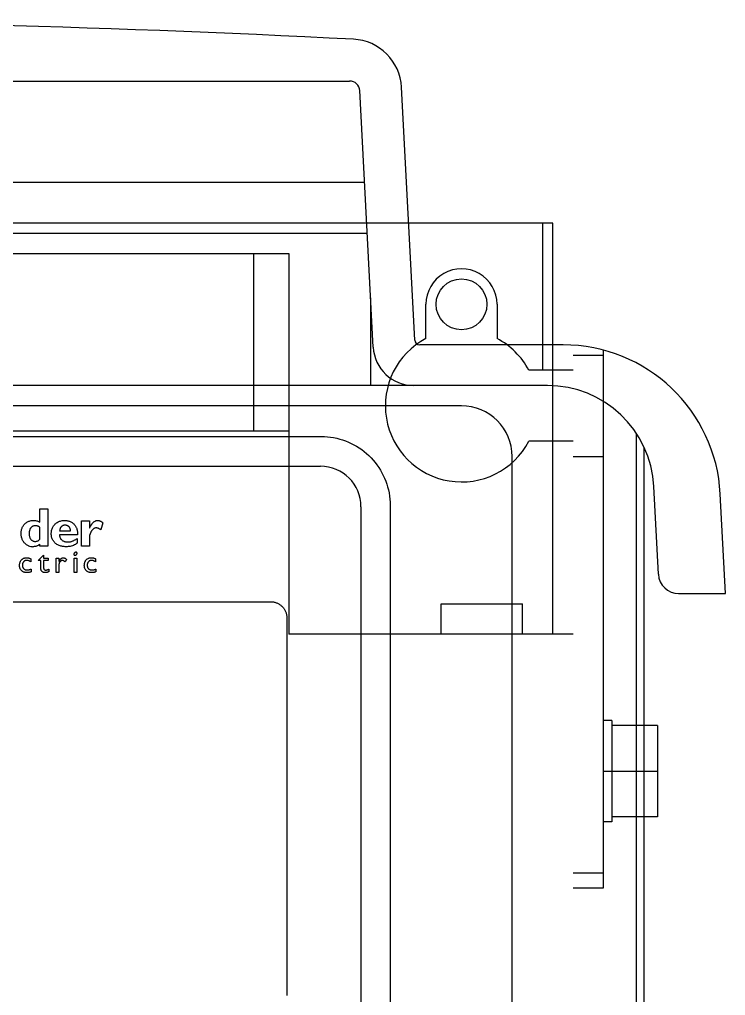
# Model space of a CAD drawing. Extents: x 0 to 226, y 0 to 690.
# Drawn here: x 156.5 to 226, y 593.1 to 689.3 of the extents above; entities that cross this region are included whole.
import ezdxf

# ---------------------------------------------------------------- set-up
doc = ezdxf.new("R2010")
doc.units = 0
doc.layers.add('--8N-THT. FIXING HOLE', color=4, linetype='CONTINUOUS')
doc.layers.add('-15N-THT. THIẾT BỊ ĐÓNG MỞ', color=40, linetype='CONTINUOUS')

# ---------------------------------------------------------------- blocks, each defined once
blk = doc.blocks.new('06 - N - SC VSD ATV630D30~D45N4')
at = {"layer": '--8N-THT. FIXING HOLE'}
blk.add_circle((86.99, 316.591), 2.5, dxfattribs=at)
at = {"layer": '-15N-THT. THIẾT BỊ ĐÓNG MỞ'}
for p, q in [((76.342, 342.707), (76.342, 342.707)), ((-75.979, 338.591), (75.969, 338.591)), ((75.969, 338.591), (75.969, 338.591)), ((76.967, 337.643), (76.967, 337.643)), ((78.291, 312.382), (76.967, 337.643)), ((81.081, 337.976), (81.081, 337.976)), ((82.387, 313.065), (81.081, 337.976)), ((77.442, 328.591), (-77.452, 328.591)), ((77.442, 328.591), (77.442, 328.591)), ((95.99, 324.591), (-96, 324.591)), ((94.99, 310.091), (94.99, 324.591)), ((95.99, 284.091), (95.99, 324.591)), ((-77.714, 323.591), (77.704, 323.591)), ((77.704, 323.591), (77.704, 323.591)), ((-70, 321.591), (69.99, 321.591)), ((66.49, 321.591), (66.49, 304.091)), ((69.99, 321.591), (69.99, 321.591)), ((69.99, 321.591), (69.99, 284.091)), ((78.038, 317.213), (78.038, 308.591)), ((78.038, 317.213), (78.038, 317.213)), ((83.49, 316.591), (83.49, 316.591)), ((83.49, 313.224), (83.49, 316.591)), ((90.49, 316.591), (90.49, 313.224)), ((90.49, 316.591), (90.49, 316.591)), ((82.387, 313.065), (82.387, 313.065)), ((82.886, 312.591), (82.886, 312.591)), ((97.002, 312.591), (82.886, 312.591)), ((83.49, 313.224), (83.49, 313.224)), ((90.49, 313.224), (90.49, 313.224)), ((97.002, 312.591), (97.002, 312.591)), ((78.291, 312.382), (78.291, 312.382)), ((97.99, 311.591), (100.99, 311.591)), ((100.99, 259.091), (100.99, 312.069)), ((80.357, 310.091), (80.357, 310.091)), ((97.99, 310.091), (93.623, 310.091)), ((93.623, 310.091), (93.623, 310.091)), ((94.99, 310.091), (94.99, 310.091)), ((95.99, 310.091), (95.99, 310.091)), ((97.99, 310.091), (97.99, 310.091)), ((95.447, 308.591), (-95.457, 308.591)), ((78.038, 308.591), (78.038, 308.591)), ((82.286, 308.591), (82.286, 308.591)), ((95.447, 308.591), (95.447, 308.591)), ((86.98, 306.591), (-6.99, 306.591)), ((86.98, 306.591), (86.98, 306.591)), ((69.99, 304.091), (-70, 304.091)), ((69.99, 304.091), (69.99, 304.091)), ((104.19, 303.905), (104.19, 160.841)), ((6.8, 303.562), (73.19, 303.562)), ((73.19, 303.562), (73.494, 303.555)), ((73.19, 303.562), (73.19, 303.562)), ((73.494, 303.555), (73.797, 303.534)), ((73.797, 303.534), (74.099, 303.501)), ((74.099, 303.501), (74.399, 303.453)), ((74.399, 303.453), (74.697, 303.392)), ((74.697, 303.392), (74.991, 303.318)), ((74.991, 303.318), (75.282, 303.23)), ((75.282, 303.23), (75.569, 303.13)), ((75.569, 303.13), (75.851, 303.017)), ((75.851, 303.017), (76.128, 302.891)), ((93.623, 303.091), (93.623, 303.091)), ((97.99, 303.091), (93.623, 303.091)), ((94.99, 303.091), (94.99, 303.091)), ((95.99, 303.091), (95.99, 303.091)), ((97.99, 303.091), (97.99, 303.091)), ((76.128, 302.891), (76.398, 302.753)), ((76.398, 302.753), (76.663, 302.603)), ((76.663, 302.603), (76.92, 302.442)), ((76.92, 302.442), (77.17, 302.269)), ((77.17, 302.269), (77.411, 302.084)), ((77.411, 302.084), (77.645, 301.89)), ((104.99, 302.47), (104.99, 302.47)), ((104.99, -248.35), (104.99, 302.47)), ((77.645, 301.89), (77.869, 301.685)), ((77.869, 301.685), (78.084, 301.47)), ((78.084, 301.47), (78.289, 301.246)), ((78.289, 301.246), (78.483, 301.012)), ((78.483, 301.012), (78.667, 300.771)), ((91.98, 181.608), (91.98, 301.591)), ((91.98, 301.591), (91.98, 301.591)), ((97.99, 301.591), (100.99, 301.591)), ((6.9, 300.641), (73.09, 300.641)), ((73.09, 300.641), (73.09, 300.641)), ((78.667, 300.771), (78.841, 300.521)), ((78.841, 300.521), (79.002, 300.264)), ((79.002, 300.264), (79.152, 300)), ((79.152, 300), (79.29, 299.729)), ((79.29, 299.729), (79.416, 299.452)), ((79.416, 299.452), (79.529, 299.17)), ((79.529, 299.17), (79.629, 298.883)), ((79.629, 298.883), (79.717, 298.592)), ((79.717, 298.592), (79.791, 298.298)), ((79.791, 298.298), (79.852, 298)), ((105.932, 298.641), (105.932, 298.641)), ((106.386, 289.986), (105.932, 298.641)), ((79.852, 298), (79.899, 297.7)), ((79.899, 297.7), (79.933, 297.398)), ((79.933, 297.398), (79.954, 297.095)), ((112.481, 297.902), (112.481, 297.902)), ((112.995, 288.091), (112.481, 297.902)), ((45.468, 296.437), (46.25, 296.437)), ((45.468, 296.437), (45.468, 296.437)), ((45.468, 295.138), (45.468, 296.437)), ((46.25, 296.437), (46.25, 292.756)), ((46.25, 296.437), (46.25, 296.437)), ((77.09, 296.641), (77.09, 184.541)), ((77.09, 296.641), (77.09, 296.641)), ((79.954, 297.095), (79.961, 296.791)), ((79.961, 296.791), (79.961, 296.791)), ((79.961, 296.791), (79.961, 184.391)), ((44.3, 295.187), (44.37, 295.216)), ((44.37, 295.216), (44.442, 295.24)), ((44.442, 295.24), (44.515, 295.259)), ((44.515, 295.259), (44.588, 295.274)), ((44.588, 295.274), (44.663, 295.285)), ((44.663, 295.285), (44.737, 295.291)), ((44.737, 295.291), (44.813, 295.294)), ((44.813, 295.294), (44.888, 295.292)), ((44.888, 295.292), (44.964, 295.286)), ((44.964, 295.286), (45.039, 295.276)), ((45.039, 295.276), (45.113, 295.263)), ((45.113, 295.263), (45.186, 295.245)), ((45.186, 295.245), (45.258, 295.223)), ((45.258, 295.223), (45.329, 295.198)), ((47.324, 295.18), (47.401, 295.211)), ((47.401, 295.211), (47.481, 295.237)), ((47.481, 295.237), (47.562, 295.258)), ((47.562, 295.258), (47.644, 295.274)), ((47.644, 295.274), (47.727, 295.285)), ((47.727, 295.285), (47.81, 295.291)), ((47.81, 295.291), (47.894, 295.294)), ((47.894, 295.294), (47.894, 295.294)), ((47.894, 295.294), (47.963, 295.292)), ((47.963, 295.292), (48.033, 295.287)), ((48.033, 295.287), (48.103, 295.279)), ((48.103, 295.279), (48.172, 295.267)), ((48.172, 295.267), (48.24, 295.252)), ((48.24, 295.252), (48.307, 295.233)), ((48.307, 295.233), (48.374, 295.211)), ((48.374, 295.211), (48.439, 295.185)), ((49.566, 295.25), (49.566, 295.25)), ((49.566, 292.758), (49.566, 295.25)), ((49.566, 295.25), (50.349, 295.25)), ((50.349, 295.25), (50.349, 294.534)), ((50.349, 295.25), (50.349, 295.25)), ((50.855, 295.207), (50.894, 295.229)), ((50.894, 295.229), (50.934, 295.249)), ((50.934, 295.249), (50.975, 295.265)), ((50.975, 295.265), (51.018, 295.278)), ((51.018, 295.278), (51.061, 295.288)), ((51.061, 295.288), (51.106, 295.293)), ((51.106, 295.293), (51.151, 295.296)), ((51.151, 295.296), (51.195, 295.294)), ((51.195, 295.294), (51.24, 295.289)), ((51.24, 295.289), (51.283, 295.281)), ((51.283, 295.281), (51.325, 295.269)), ((51.325, 295.269), (51.367, 295.253)), ((51.367, 295.253), (51.408, 295.235)), ((51.408, 295.235), (51.448, 295.215)), ((51.448, 295.215), (51.487, 295.194)), ((43.629, 294.238), (43.641, 294.313)), ((43.641, 294.313), (43.657, 294.387)), ((43.657, 294.387), (43.678, 294.459)), ((43.678, 294.459), (43.702, 294.531)), ((43.702, 294.531), (43.73, 294.601)), ((43.73, 294.601), (43.763, 294.67)), ((43.763, 294.67), (43.799, 294.736)), ((43.799, 294.736), (43.84, 294.8)), ((43.84, 294.8), (43.885, 294.861)), ((43.885, 294.861), (43.933, 294.919)), ((43.933, 294.919), (43.986, 294.973)), ((43.986, 294.973), (44.043, 295.024)), ((44.043, 295.024), (44.103, 295.071)), ((44.103, 295.071), (44.166, 295.114)), ((44.166, 295.114), (44.232, 295.153)), ((44.232, 295.153), (44.3, 295.187)), ((44.434, 294.281), (44.426, 294.245)), ((44.444, 294.317), (44.434, 294.281)), ((44.454, 294.353), (44.444, 294.317)), ((44.467, 294.388), (44.454, 294.353)), ((44.481, 294.422), (44.467, 294.388)), ((44.496, 294.455), (44.481, 294.422)), ((44.514, 294.487), (44.496, 294.455)), ((44.533, 294.519), (44.514, 294.487)), ((44.554, 294.548), (44.533, 294.519)), ((44.576, 294.577), (44.554, 294.548)), ((44.601, 294.604), (44.576, 294.577)), ((44.627, 294.629), (44.601, 294.604)), ((44.655, 294.652), (44.627, 294.629)), ((44.684, 294.674), (44.655, 294.652)), ((44.715, 294.693), (44.684, 294.674)), ((44.747, 294.711), (44.715, 294.693)), ((44.78, 294.726), (44.747, 294.711)), ((44.814, 294.739), (44.78, 294.726)), ((44.849, 294.749), (44.814, 294.739)), ((44.884, 294.758), (44.849, 294.749)), ((44.92, 294.764), (44.884, 294.758)), ((44.956, 294.768), (44.92, 294.764)), ((44.993, 294.771), (44.956, 294.768)), ((45.029, 294.772), (44.993, 294.771)), ((45.071, 294.77), (45.029, 294.772)), ((45.029, 294.772), (45.029, 294.772)), ((45.113, 294.766), (45.071, 294.77)), ((45.155, 294.758), (45.113, 294.766)), ((45.198, 294.748), (45.155, 294.758)), ((45.239, 294.736), (45.198, 294.748)), ((45.281, 294.722), (45.239, 294.736)), ((45.321, 294.706), (45.281, 294.722)), ((45.359, 294.689), (45.321, 294.706)), ((45.329, 295.198), (45.399, 295.17)), ((45.397, 294.67), (45.359, 294.689)), ((45.433, 294.649), (45.397, 294.67)), ((45.399, 295.17), (45.468, 295.138)), ((45.468, 294.626), (45.433, 294.649)), ((45.468, 295.138), (45.468, 295.138)), ((45.468, 293.436), (45.468, 294.626)), ((45.468, 294.626), (45.468, 294.626)), ((46.599, 294.232), (46.615, 294.314)), ((46.615, 294.314), (46.636, 294.394)), ((46.636, 294.394), (46.662, 294.473)), ((46.662, 294.473), (46.693, 294.551)), ((46.693, 294.551), (46.728, 294.626)), ((46.728, 294.626), (46.769, 294.698)), ((46.769, 294.698), (46.814, 294.768)), ((46.814, 294.768), (46.865, 294.834)), ((46.865, 294.834), (46.919, 294.896)), ((46.919, 294.896), (46.978, 294.954)), ((46.978, 294.954), (47.04, 295.008)), ((47.04, 295.008), (47.106, 295.058)), ((47.106, 295.058), (47.176, 295.103)), ((47.176, 295.103), (47.248, 295.144)), ((47.248, 295.144), (47.324, 295.18)), ((47.411, 294.313), (47.407, 294.28)), ((47.407, 294.28), (48.49, 294.28)), ((47.407, 294.28), (47.407, 294.28)), ((47.416, 294.346), (47.411, 294.313)), ((47.422, 294.379), (47.416, 294.346)), ((47.429, 294.411), (47.422, 294.379)), ((47.438, 294.443), (47.429, 294.411)), ((47.448, 294.475), (47.438, 294.443)), ((47.46, 294.506), (47.448, 294.475)), ((47.473, 294.537), (47.46, 294.506)), ((47.488, 294.566), (47.473, 294.537)), ((47.505, 294.595), (47.488, 294.566)), ((47.524, 294.623), (47.505, 294.595)), ((47.544, 294.649), (47.524, 294.623)), ((47.566, 294.674), (47.544, 294.649)), ((47.59, 294.698), (47.566, 294.674)), ((47.616, 294.72), (47.59, 294.698)), ((47.643, 294.74), (47.616, 294.72)), ((47.672, 294.758), (47.643, 294.74)), ((47.702, 294.774), (47.672, 294.758)), ((47.733, 294.788), (47.702, 294.774)), ((47.764, 294.799), (47.733, 294.788)), ((47.796, 294.808), (47.764, 294.799)), ((47.829, 294.816), (47.796, 294.808)), ((47.862, 294.821), (47.829, 294.816)), ((47.895, 294.824), (47.862, 294.821)), ((47.929, 294.826), (47.895, 294.824)), ((47.963, 294.826), (47.929, 294.826)), ((47.997, 294.824), (47.963, 294.826)), ((48.031, 294.821), (47.997, 294.824)), ((48.064, 294.815), (48.031, 294.821)), ((48.096, 294.808), (48.064, 294.815)), ((48.128, 294.798), (48.096, 294.808)), ((48.16, 294.787), (48.128, 294.798)), ((48.19, 294.773), (48.16, 294.787)), ((48.22, 294.757), (48.19, 294.773)), ((48.248, 294.74), (48.22, 294.757)), ((48.275, 294.72), (48.248, 294.74)), ((48.301, 294.699), (48.275, 294.72)), ((48.325, 294.676), (48.301, 294.699)), ((48.347, 294.651), (48.325, 294.676)), ((48.368, 294.624), (48.347, 294.651)), ((48.388, 294.596), (48.368, 294.624)), ((48.405, 294.567), (48.388, 294.596)), ((48.421, 294.537), (48.405, 294.567)), ((48.435, 294.506), (48.421, 294.537)), ((48.447, 294.475), (48.435, 294.506)), ((48.439, 295.185), (48.502, 295.155)), ((48.458, 294.443), (48.447, 294.475)), ((48.467, 294.411), (48.458, 294.443)), ((48.475, 294.379), (48.467, 294.411)), ((48.481, 294.346), (48.475, 294.379)), ((48.486, 294.313), (48.481, 294.346)), ((48.49, 294.28), (48.486, 294.313)), ((48.49, 294.28), (48.49, 294.28)), ((48.502, 295.155), (48.564, 295.122)), ((48.564, 295.122), (48.624, 295.085)), ((48.624, 295.085), (48.682, 295.044)), ((48.682, 295.044), (48.737, 295.001)), ((48.737, 295.001), (48.789, 294.954)), ((48.789, 294.954), (48.839, 294.904)), ((48.839, 294.904), (48.884, 294.851)), ((48.884, 294.851), (48.927, 294.796)), ((48.927, 294.796), (48.967, 294.738)), ((48.967, 294.738), (49.003, 294.678)), ((49.003, 294.678), (49.036, 294.616)), ((49.036, 294.616), (49.065, 294.552)), ((49.065, 294.552), (49.091, 294.487)), ((49.091, 294.487), (49.113, 294.42)), ((49.113, 294.42), (49.132, 294.353)), ((49.132, 294.353), (49.148, 294.285)), ((49.148, 294.285), (49.16, 294.216)), ((50.349, 294.534), (50.368, 294.575)), ((50.349, 294.534), (50.349, 294.534)), ((50.368, 294.575), (50.388, 294.615)), ((50.388, 294.615), (50.408, 294.655)), ((50.408, 294.655), (50.429, 294.695)), ((50.429, 294.695), (50.45, 294.735)), ((50.45, 294.735), (50.472, 294.774)), ((50.472, 294.774), (50.495, 294.813)), ((50.495, 294.813), (50.519, 294.851)), ((50.519, 294.851), (50.544, 294.889)), ((50.555, 294.271), (50.532, 294.233)), ((50.544, 294.889), (50.57, 294.925)), ((50.58, 294.307), (50.555, 294.271)), ((50.57, 294.925), (50.596, 294.961)), ((50.607, 294.342), (50.58, 294.307)), ((50.596, 294.961), (50.624, 294.996)), ((50.634, 294.376), (50.607, 294.342)), ((50.624, 294.996), (50.653, 295.031)), ((50.664, 294.409), (50.634, 294.376)), ((50.653, 295.031), (50.684, 295.063)), ((50.695, 294.439), (50.664, 294.409)), ((50.684, 295.063), (50.715, 295.095)), ((50.729, 294.468), (50.695, 294.439)), ((50.715, 295.095), (50.748, 295.126)), ((50.764, 294.493), (50.729, 294.468)), ((50.748, 295.126), (50.782, 295.155)), ((50.802, 294.515), (50.764, 294.493)), ((50.782, 295.155), (50.818, 295.182)), ((50.842, 294.533), (50.802, 294.515)), ((50.818, 295.182), (50.855, 295.207)), ((50.884, 294.546), (50.842, 294.533)), ((50.927, 294.555), (50.884, 294.546)), ((50.971, 294.56), (50.927, 294.555)), ((51.015, 294.56), (50.971, 294.56)), ((51.059, 294.555), (51.015, 294.56)), ((51.102, 294.547), (51.059, 294.555)), ((51.144, 294.535), (51.102, 294.547)), ((51.186, 294.521), (51.144, 294.535)), ((51.227, 294.504), (51.186, 294.521)), ((51.267, 294.486), (51.227, 294.504)), ((51.306, 294.466), (51.267, 294.486)), ((51.344, 294.445), (51.306, 294.466)), ((51.382, 294.423), (51.344, 294.445)), ((51.42, 294.4), (51.382, 294.423)), ((51.457, 294.377), (51.42, 294.4)), ((51.672, 295.068), (51.457, 294.377)), ((51.457, 294.377), (51.457, 294.377)), ((51.487, 295.194), (51.525, 295.171)), ((51.525, 295.171), (51.563, 295.146)), ((51.563, 295.146), (51.6, 295.121)), ((51.6, 295.121), (51.636, 295.095)), ((51.636, 295.095), (51.672, 295.068)), ((51.672, 295.068), (51.672, 295.068)), ((43.612, 294.012), (43.614, 294.088)), ((43.614, 293.936), (43.612, 294.012)), ((43.614, 294.088), (43.62, 294.163)), ((43.618, 293.861), (43.614, 293.936)), ((43.627, 293.786), (43.618, 293.861)), ((43.62, 294.163), (43.629, 294.238)), ((43.639, 293.711), (43.627, 293.786)), ((43.655, 293.637), (43.639, 293.711)), ((43.674, 293.564), (43.655, 293.637)), ((43.698, 293.492), (43.674, 293.564)), ((43.726, 293.421), (43.698, 293.492)), ((43.757, 293.353), (43.726, 293.421)), ((43.793, 293.286), (43.757, 293.353)), ((43.832, 293.221), (43.793, 293.286)), ((44.403, 294.024), (44.402, 293.988)), ((44.402, 293.988), (44.403, 293.943)), ((44.402, 293.988), (44.402, 293.988)), ((44.404, 294.061), (44.403, 294.024)), ((44.403, 293.943), (44.405, 293.897)), ((44.406, 294.098), (44.404, 294.061)), ((44.405, 293.897), (44.41, 293.852)), ((44.41, 294.135), (44.406, 294.098)), ((44.414, 294.171), (44.41, 294.135)), ((44.41, 293.852), (44.416, 293.807)), ((44.419, 294.208), (44.414, 294.171)), ((44.416, 293.807), (44.423, 293.762)), ((44.426, 294.245), (44.419, 294.208)), ((44.423, 293.762), (44.433, 293.718)), ((44.433, 293.718), (44.446, 293.674)), ((44.446, 293.674), (44.46, 293.631)), ((44.46, 293.631), (44.477, 293.588)), ((44.477, 293.588), (44.496, 293.547)), ((44.496, 293.547), (44.518, 293.507)), ((44.518, 293.507), (44.543, 293.469)), ((44.543, 293.469), (44.57, 293.432)), ((44.57, 293.432), (44.601, 293.398)), ((44.601, 293.398), (44.634, 293.365)), ((44.634, 293.365), (44.67, 293.336)), ((44.67, 293.336), (44.709, 293.31)), ((44.709, 293.31), (44.749, 293.288)), ((44.749, 293.288), (44.791, 293.269)), ((45.243, 293.281), (45.284, 293.301)), ((45.284, 293.301), (45.323, 293.325)), ((45.323, 293.325), (45.361, 293.35)), ((45.361, 293.35), (45.398, 293.377)), ((45.398, 293.377), (45.434, 293.406)), ((45.434, 293.406), (45.468, 293.436)), ((45.468, 293.436), (45.468, 293.436)), ((46.58, 293.984), (46.582, 294.067)), ((46.582, 293.901), (46.58, 293.984)), ((46.582, 294.067), (46.588, 294.15)), ((46.589, 293.818), (46.582, 293.901)), ((46.588, 294.15), (46.599, 294.232)), ((46.601, 293.736), (46.589, 293.818)), ((46.619, 293.655), (46.601, 293.736)), ((46.641, 293.575), (46.619, 293.655)), ((46.669, 293.497), (46.641, 293.575)), ((46.702, 293.42), (46.669, 293.497)), ((46.741, 293.347), (46.702, 293.42)), ((46.785, 293.276), (46.741, 293.347)), ((47.391, 293.867), (47.396, 293.811)), ((47.391, 293.867), (47.391, 293.867)), ((49.179, 293.867), (47.391, 293.867)), ((47.396, 293.811), (47.405, 293.755)), ((47.405, 293.755), (47.417, 293.7)), ((47.417, 293.7), (47.433, 293.647)), ((47.433, 293.647), (47.453, 293.595)), ((47.453, 293.595), (47.478, 293.545)), ((47.478, 293.545), (47.506, 293.497)), ((47.506, 293.497), (47.539, 293.451)), ((47.539, 293.451), (47.576, 293.408)), ((47.576, 293.408), (47.616, 293.369)), ((47.616, 293.369), (47.66, 293.333)), ((47.66, 293.333), (47.707, 293.301)), ((47.707, 293.301), (47.757, 293.273)), ((48.696, 293.27), (48.747, 293.293)), ((48.747, 293.293), (48.798, 293.318)), ((48.798, 293.318), (48.849, 293.344)), ((48.849, 293.344), (48.899, 293.372)), ((48.899, 293.372), (48.948, 293.401)), ((48.948, 293.401), (48.996, 293.432)), ((48.996, 293.432), (49.043, 293.463)), ((49.043, 293.463), (49.09, 293.495)), ((49.09, 293.495), (49.136, 293.527)), ((49.136, 293.527), (49.136, 293.041)), ((49.136, 293.527), (49.136, 293.527)), ((49.16, 294.216), (49.17, 294.147)), ((49.17, 294.147), (49.176, 294.077)), ((49.176, 294.077), (49.18, 294.007)), ((49.181, 293.937), (49.179, 293.867)), ((49.179, 293.867), (49.179, 293.867)), ((49.18, 294.007), (49.181, 293.937)), ((50.365, 293.874), (50.349, 293.833)), ((50.349, 293.833), (50.349, 292.758)), ((50.349, 293.833), (50.349, 293.833)), ((50.381, 293.915), (50.365, 293.874)), ((50.397, 293.956), (50.381, 293.915)), ((50.414, 293.997), (50.397, 293.956)), ((50.431, 294.037), (50.414, 293.997)), ((50.45, 294.078), (50.431, 294.037)), ((50.469, 294.118), (50.45, 294.078)), ((50.489, 294.157), (50.469, 294.118)), ((50.51, 294.196), (50.489, 294.157)), ((50.532, 294.233), (50.51, 294.196)), ((43.875, 293.159), (43.832, 293.221)), ((43.922, 293.1), (43.875, 293.159)), ((43.974, 293.044), (43.922, 293.1)), ((44.029, 292.991), (43.974, 293.044)), ((44.087, 292.942), (44.029, 292.991)), ((44.149, 292.897), (44.087, 292.942)), ((44.213, 292.856), (44.149, 292.897)), ((44.28, 292.821), (44.213, 292.856)), ((44.349, 292.79), (44.28, 292.821)), ((44.349, 292.79), (44.349, 292.79)), ((44.842, 292.71), (44.774, 292.709)), ((44.774, 292.709), (44.774, 292.709)), ((44.791, 293.269), (44.834, 293.254)), ((44.834, 293.254), (44.879, 293.243)), ((44.911, 292.716), (44.842, 292.71)), ((44.879, 293.243), (44.925, 293.236)), ((44.979, 292.725), (44.911, 292.716)), ((44.925, 293.236), (44.972, 293.232)), ((44.972, 293.232), (45.02, 293.231)), ((45.047, 292.739), (44.979, 292.725)), ((45.02, 293.231), (45.067, 293.234)), ((45.113, 292.758), (45.047, 292.739)), ((45.067, 293.234), (45.113, 293.24)), ((45.113, 293.24), (45.157, 293.25)), ((45.178, 292.781), (45.113, 292.758)), ((45.157, 293.25), (45.201, 293.264)), ((45.24, 292.809), (45.178, 292.781)), ((45.201, 293.264), (45.243, 293.281)), ((45.3, 292.841), (45.24, 292.809)), ((45.358, 292.877), (45.3, 292.841)), ((45.414, 292.915), (45.358, 292.877)), ((45.468, 292.956), (45.414, 292.915)), ((45.468, 292.956), (45.468, 292.956)), ((45.468, 292.756), (45.468, 292.956)), ((45.468, 292.756), (45.468, 292.756)), ((46.25, 292.756), (45.468, 292.756)), ((46.25, 292.756), (46.25, 292.756)), ((46.834, 293.209), (46.785, 293.276)), ((46.888, 293.145), (46.834, 293.209)), ((46.946, 293.086), (46.888, 293.145)), ((47.009, 293.031), (46.946, 293.086)), ((47.075, 292.98), (47.009, 293.031)), ((47.145, 292.934), (47.075, 292.98)), ((47.218, 292.892), (47.145, 292.934)), ((47.293, 292.855), (47.218, 292.892)), ((47.37, 292.823), (47.293, 292.855)), ((47.449, 292.795), (47.37, 292.823)), ((47.529, 292.771), (47.449, 292.795)), ((47.61, 292.752), (47.529, 292.771)), ((47.692, 292.736), (47.61, 292.752)), ((47.775, 292.724), (47.692, 292.736)), ((47.757, 293.273), (47.809, 293.249)), ((47.858, 292.716), (47.775, 292.724)), ((47.809, 293.249), (47.862, 293.229)), ((47.941, 292.711), (47.858, 292.716)), ((47.862, 293.229), (47.916, 293.213)), ((47.916, 293.213), (47.97, 293.2)), ((48.024, 292.71), (47.941, 292.711)), ((47.97, 293.2), (48.026, 293.19)), ((48.131, 292.711), (48.024, 292.71)), ((48.024, 292.71), (48.024, 292.71)), ((48.026, 293.19), (48.083, 293.183)), ((48.083, 293.183), (48.14, 293.178)), ((48.238, 292.717), (48.131, 292.711)), ((48.14, 293.178), (48.197, 293.176)), ((48.197, 293.176), (48.254, 293.177)), ((48.345, 292.728), (48.238, 292.717)), ((48.254, 293.177), (48.311, 293.179)), ((48.311, 293.179), (48.368, 293.184)), ((48.451, 292.744), (48.345, 292.728)), ((48.368, 293.184), (48.424, 293.192)), ((48.424, 293.192), (48.479, 293.202)), ((48.556, 292.768), (48.451, 292.744)), ((48.479, 293.202), (48.535, 293.215)), ((48.535, 293.215), (48.589, 293.231)), ((48.659, 292.797), (48.556, 292.768)), ((48.589, 293.231), (48.643, 293.25)), ((48.643, 293.25), (48.696, 293.27)), ((48.761, 292.834), (48.659, 292.797)), ((48.86, 292.876), (48.761, 292.834)), ((48.956, 292.925), (48.86, 292.876)), ((49.048, 292.98), (48.956, 292.925)), ((49.136, 293.041), (49.048, 292.98)), ((49.136, 293.041), (49.136, 293.041)), ((49.566, 292.758), (49.566, 292.758)), ((50.349, 292.758), (49.566, 292.758)), ((50.349, 292.758), (50.349, 292.758)), ((43.58, 291.333), (43.605, 291.37)), ((43.605, 291.37), (43.634, 291.405)), ((43.634, 291.405), (43.665, 291.438)), ((43.665, 291.438), (43.698, 291.469)), ((43.698, 291.469), (43.734, 291.496)), ((43.734, 291.496), (43.772, 291.521)), ((43.772, 291.521), (43.812, 291.544)), ((43.812, 291.544), (43.853, 291.563)), ((43.853, 291.563), (43.895, 291.579)), ((43.895, 291.579), (43.939, 291.592)), ((43.939, 291.592), (43.983, 291.603)), ((43.983, 291.603), (44.028, 291.611)), ((44.028, 291.611), (44.073, 291.616)), ((44.073, 291.616), (44.118, 291.619)), ((44.118, 291.619), (44.163, 291.619)), ((44.137, 291.362), (44.121, 291.361)), ((44.152, 291.363), (44.137, 291.362)), ((44.168, 291.363), (44.152, 291.363)), ((44.163, 291.619), (44.208, 291.617)), ((44.168, 291.363), (44.168, 291.363)), ((44.206, 291.362), (44.168, 291.363)), ((44.244, 291.357), (44.206, 291.362)), ((44.208, 291.617), (44.253, 291.613)), ((44.253, 291.613), (44.297, 291.607)), ((44.297, 291.607), (44.342, 291.598)), ((44.342, 291.598), (44.386, 291.587)), ((44.386, 291.587), (44.43, 291.573)), ((44.43, 291.573), (44.473, 291.557)), ((44.473, 291.557), (44.515, 291.54)), ((44.515, 291.54), (44.557, 291.521)), ((44.557, 291.521), (44.557, 291.221)), ((44.557, 291.521), (44.557, 291.521)), ((45.302, 291.341), (45.826, 291.884)), ((45.826, 291.884), (45.826, 291.592)), ((45.826, 291.884), (45.826, 291.884)), ((45.826, 291.592), (46.273, 291.592)), ((45.826, 291.592), (45.826, 291.592)), ((46.273, 291.592), (46.273, 291.341)), ((46.273, 291.592), (46.273, 291.592)), ((47.06, 291.592), (47.338, 291.592)), ((47.06, 291.592), (47.06, 291.592)), ((47.06, 290.178), (47.06, 291.592)), ((47.338, 291.592), (47.338, 291.265)), ((47.338, 291.592), (47.338, 291.592)), ((47.383, 291.341), (47.399, 291.365)), ((47.399, 291.365), (47.416, 291.389)), ((47.416, 291.389), (47.434, 291.413)), ((47.434, 291.413), (47.453, 291.437)), ((47.453, 291.437), (47.473, 291.46)), ((47.473, 291.46), (47.493, 291.482)), ((47.493, 291.482), (47.515, 291.504)), ((47.515, 291.504), (47.538, 291.525)), ((47.538, 291.525), (47.561, 291.544)), ((47.561, 291.544), (47.586, 291.562)), ((47.586, 291.562), (47.612, 291.578)), ((47.612, 291.578), (47.638, 291.592)), ((47.638, 291.592), (47.665, 291.603)), ((47.665, 291.603), (47.694, 291.612)), ((47.694, 291.612), (47.723, 291.617)), ((47.723, 291.617), (47.752, 291.619)), ((47.752, 291.619), (47.777, 291.618)), ((47.752, 291.619), (47.752, 291.619)), ((47.777, 291.618), (47.803, 291.615)), ((47.803, 291.615), (47.828, 291.611)), ((47.828, 291.611), (47.852, 291.605)), ((47.852, 291.605), (47.876, 291.597)), ((47.876, 291.597), (47.9, 291.588)), ((47.9, 291.588), (47.923, 291.577)), ((47.923, 291.577), (47.946, 291.565)), ((48.088, 291.455), (47.941, 291.21)), ((47.946, 291.565), (47.968, 291.551)), ((47.968, 291.551), (47.99, 291.537)), ((47.99, 291.537), (48.011, 291.522)), ((48.011, 291.522), (48.031, 291.506)), ((48.031, 291.506), (48.051, 291.489)), ((48.051, 291.489), (48.07, 291.472)), ((48.07, 291.472), (48.088, 291.455)), ((48.088, 291.455), (48.088, 291.455)), ((48.806, 291.981), (48.805, 291.972)), ((48.805, 291.972), (48.805, 291.962)), ((48.805, 291.962), (48.805, 291.954)), ((48.805, 291.954), (48.806, 291.945)), ((48.807, 291.99), (48.806, 291.981)), ((48.806, 291.945), (48.807, 291.937)), ((48.809, 291.999), (48.807, 291.99)), ((48.807, 291.937), (48.81, 291.928)), ((48.812, 292.009), (48.809, 291.999)), ((48.81, 291.928), (48.812, 291.921)), ((48.815, 292.018), (48.812, 292.009)), ((48.812, 291.921), (48.812, 291.921)), ((48.812, 291.921), (48.815, 291.913)), ((48.819, 292.028), (48.815, 292.018)), ((48.815, 291.913), (48.819, 291.906)), ((48.823, 292.037), (48.819, 292.028)), ((48.819, 291.906), (48.824, 291.899)), ((48.828, 292.046), (48.823, 292.037)), ((48.824, 291.899), (48.829, 291.893)), ((48.827, 291.592), (49.105, 291.592)), ((48.827, 291.592), (48.827, 291.592)), ((48.827, 290.178), (48.827, 291.592)), ((48.834, 292.055), (48.828, 292.046)), ((48.829, 291.893), (48.834, 291.887)), ((48.84, 292.064), (48.834, 292.055)), ((48.834, 291.887), (48.84, 291.882)), ((48.846, 292.073), (48.84, 292.064)), ((48.84, 291.882), (48.846, 291.877)), ((48.853, 292.081), (48.846, 292.073)), ((48.846, 291.877), (48.853, 291.873)), ((48.86, 292.089), (48.853, 292.081)), ((48.853, 291.873), (48.86, 291.869)), ((48.868, 292.097), (48.86, 292.089)), ((48.86, 291.869), (48.868, 291.865)), ((48.876, 292.105), (48.868, 292.097)), ((48.868, 291.865), (48.876, 291.863)), ((48.884, 292.112), (48.876, 292.105)), ((48.876, 291.863), (48.884, 291.86)), ((48.893, 292.119), (48.884, 292.112)), ((48.884, 291.86), (48.893, 291.859)), ((48.902, 292.125), (48.893, 292.119)), ((48.893, 291.859), (48.902, 291.858)), ((48.911, 292.131), (48.902, 292.125)), ((48.902, 291.858), (48.911, 291.857)), ((48.92, 292.137), (48.911, 292.131)), ((48.911, 291.857), (48.92, 291.858)), ((48.929, 292.142), (48.92, 292.137)), ((48.92, 291.858), (48.929, 291.858)), ((48.939, 292.146), (48.929, 292.142)), ((48.929, 291.858), (48.939, 291.86)), ((48.949, 292.151), (48.939, 292.146)), ((48.939, 291.86), (48.949, 291.862)), ((48.958, 292.154), (48.949, 292.151)), ((48.949, 291.862), (48.958, 291.864)), ((48.968, 292.157), (48.958, 292.154)), ((48.958, 291.864), (48.968, 291.867)), ((48.978, 292.159), (48.968, 292.157)), ((48.968, 291.867), (48.978, 291.871)), ((48.988, 292.161), (48.978, 292.159)), ((48.978, 291.871), (48.988, 291.875)), ((48.997, 292.163), (48.988, 292.161)), ((48.988, 291.875), (48.997, 291.879)), ((49.007, 292.163), (48.997, 292.163)), ((48.997, 291.879), (49.007, 291.884)), ((49.016, 292.164), (49.007, 292.163)), ((49.007, 291.884), (49.016, 291.89)), ((49.025, 292.163), (49.016, 292.164)), ((49.016, 291.89), (49.025, 291.896)), ((49.034, 292.162), (49.025, 292.163)), ((49.025, 291.896), (49.034, 291.902)), ((49.043, 292.161), (49.034, 292.162)), ((49.034, 291.902), (49.043, 291.909)), ((49.051, 292.158), (49.043, 292.161)), ((49.043, 291.909), (49.051, 291.916)), ((49.059, 292.156), (49.051, 292.158)), ((49.051, 291.916), (49.059, 291.924)), ((49.066, 292.152), (49.059, 292.156)), ((49.059, 291.924), (49.067, 291.932)), ((49.074, 292.149), (49.066, 292.152)), ((49.067, 291.932), (49.074, 291.94)), ((49.081, 292.144), (49.074, 292.149)), ((49.074, 291.94), (49.081, 291.948)), ((49.087, 292.139), (49.081, 292.144)), ((49.081, 291.948), (49.087, 291.957)), ((49.093, 292.134), (49.087, 292.139)), ((49.087, 291.957), (49.093, 291.966)), ((49.098, 292.128), (49.093, 292.134)), ((49.093, 291.966), (49.098, 291.975)), ((49.103, 292.122), (49.098, 292.128)), ((49.098, 291.975), (49.103, 291.984)), ((49.107, 292.115), (49.103, 292.122)), ((49.103, 291.984), (49.108, 291.993)), ((49.105, 291.592), (49.105, 290.178)), ((49.105, 291.592), (49.105, 291.592)), ((49.111, 292.108), (49.107, 292.115)), ((49.108, 291.993), (49.111, 292.003)), ((49.115, 292.101), (49.111, 292.108)), ((49.111, 292.003), (49.115, 292.012)), ((49.115, 292.101), (49.115, 292.101)), ((49.117, 292.093), (49.115, 292.101)), ((49.115, 292.012), (49.117, 292.022)), ((49.119, 292.085), (49.117, 292.093)), ((49.117, 292.022), (49.119, 292.031)), ((49.121, 292.076), (49.119, 292.085)), ((49.119, 292.031), (49.121, 292.04)), ((49.122, 292.068), (49.121, 292.076)), ((49.121, 292.04), (49.122, 292.05)), ((49.122, 292.059), (49.122, 292.068)), ((49.122, 292.05), (49.122, 292.059)), ((49.967, 291.338), (49.993, 291.375)), ((49.993, 291.375), (50.022, 291.41)), ((50.022, 291.41), (50.054, 291.443)), ((50.054, 291.443), (50.088, 291.473)), ((50.088, 291.473), (50.125, 291.501)), ((50.125, 291.501), (50.164, 291.526)), ((50.164, 291.526), (50.204, 291.547)), ((50.204, 291.547), (50.246, 291.566)), ((50.246, 291.566), (50.289, 291.582)), ((50.289, 291.582), (50.333, 291.595)), ((50.333, 291.595), (50.378, 291.605)), ((50.378, 291.605), (50.424, 291.612)), ((50.424, 291.612), (50.469, 291.617)), ((50.469, 291.617), (50.515, 291.619)), ((50.521, 291.362), (50.505, 291.361)), ((50.515, 291.619), (50.561, 291.619)), ((50.536, 291.363), (50.521, 291.362)), ((50.552, 291.363), (50.536, 291.363)), ((50.552, 291.363), (50.552, 291.363)), ((50.59, 291.362), (50.552, 291.363)), ((50.561, 291.619), (50.606, 291.616)), ((50.628, 291.357), (50.59, 291.362)), ((50.606, 291.616), (50.65, 291.612)), ((50.65, 291.612), (50.692, 291.605)), ((50.692, 291.605), (50.734, 291.596)), ((50.734, 291.596), (50.776, 291.585)), ((50.776, 291.585), (50.817, 291.572)), ((50.817, 291.572), (50.859, 291.556)), ((50.859, 291.556), (50.9, 291.539)), ((50.9, 291.539), (50.942, 291.521)), ((50.942, 291.521), (50.942, 291.221)), ((50.942, 291.521), (50.942, 291.521)), ((43.454, 290.856), (43.455, 290.901)), ((43.455, 290.811), (43.454, 290.856)), ((43.455, 290.901), (43.457, 290.947)), ((43.458, 290.767), (43.455, 290.811)), ((43.457, 290.947), (43.462, 290.992)), ((43.464, 290.723), (43.458, 290.767)), ((43.462, 290.992), (43.468, 291.037)), ((43.473, 290.679), (43.464, 290.723)), ((43.468, 291.037), (43.477, 291.082)), ((43.484, 290.636), (43.473, 290.679)), ((43.477, 291.082), (43.488, 291.126)), ((43.498, 290.593), (43.484, 290.636)), ((43.488, 291.126), (43.501, 291.17)), ((43.514, 290.552), (43.498, 290.593)), ((43.501, 291.17), (43.517, 291.213)), ((43.533, 290.512), (43.514, 290.552)), ((43.517, 291.213), (43.535, 291.254)), ((43.555, 290.473), (43.533, 290.512)), ((43.535, 291.254), (43.556, 291.295)), ((43.579, 290.435), (43.555, 290.473)), ((43.556, 291.295), (43.58, 291.333)), ((43.606, 290.4), (43.579, 290.435)), ((43.635, 290.367), (43.606, 290.4)), ((43.737, 290.911), (43.736, 290.88)), ((43.736, 290.88), (43.737, 290.849)), ((43.739, 290.942), (43.737, 290.911)), ((43.737, 290.849), (43.74, 290.818)), ((43.743, 290.973), (43.739, 290.942)), ((43.74, 290.818), (43.743, 290.788)), ((43.748, 291.003), (43.743, 290.973)), ((43.743, 290.788), (43.749, 290.757)), ((43.755, 291.033), (43.748, 291.003)), ((43.749, 290.757), (43.756, 290.727)), ((43.763, 291.063), (43.755, 291.033)), ((43.756, 290.727), (43.766, 290.698)), ((43.774, 291.092), (43.763, 291.063)), ((43.766, 290.698), (43.777, 290.669)), ((43.786, 291.121), (43.774, 291.092)), ((43.777, 290.669), (43.79, 290.641)), ((43.799, 291.148), (43.786, 291.121)), ((43.79, 290.641), (43.806, 290.614)), ((43.815, 291.175), (43.799, 291.148)), ((43.806, 290.614), (43.823, 290.588)), ((43.832, 291.2), (43.815, 291.175)), ((43.823, 290.588), (43.842, 290.564)), ((43.851, 291.224), (43.832, 291.2)), ((43.842, 290.564), (43.863, 290.541)), ((43.872, 291.246), (43.851, 291.224)), ((43.863, 290.541), (43.886, 290.52)), ((43.895, 291.266), (43.872, 291.246)), ((43.886, 290.52), (43.911, 290.501)), ((43.919, 291.285), (43.895, 291.266)), ((43.911, 290.501), (43.936, 290.484)), ((43.944, 291.302), (43.919, 291.285)), ((43.936, 290.484), (43.964, 290.469)), ((43.971, 291.318), (43.944, 291.302)), ((43.964, 290.469), (43.992, 290.456)), ((43.999, 291.331), (43.971, 291.318)), ((43.992, 290.456), (44.021, 290.444)), ((44.014, 291.336), (43.999, 291.331)), ((43.999, 291.331), (43.999, 291.331)), ((44.028, 291.341), (44.014, 291.336)), ((44.021, 290.444), (44.05, 290.435)), ((44.043, 291.346), (44.028, 291.341)), ((44.059, 291.35), (44.043, 291.346)), ((44.05, 290.435), (44.08, 290.428)), ((44.074, 291.354), (44.059, 291.35)), ((44.09, 291.357), (44.074, 291.354)), ((44.08, 290.428), (44.11, 290.422)), ((44.105, 291.359), (44.09, 291.357)), ((44.121, 291.361), (44.105, 291.359)), ((44.11, 290.422), (44.141, 290.418)), ((44.141, 290.418), (44.172, 290.415)), ((44.172, 290.415), (44.202, 290.414)), ((44.202, 290.414), (44.233, 290.414)), ((44.233, 290.414), (44.264, 290.415)), ((44.282, 291.35), (44.244, 291.357)), ((44.264, 290.415), (44.295, 290.418)), ((44.319, 291.341), (44.282, 291.35)), ((44.295, 290.418), (44.325, 290.423)), ((44.355, 291.329), (44.319, 291.341)), ((44.325, 290.423), (44.355, 290.428)), ((44.391, 291.315), (44.355, 291.329)), ((44.355, 290.428), (44.385, 290.435)), ((44.385, 290.435), (44.415, 290.443)), ((44.426, 291.299), (44.391, 291.315)), ((44.415, 290.443), (44.445, 290.452)), ((44.46, 291.282), (44.426, 291.299)), ((44.445, 290.452), (44.474, 290.461)), ((44.493, 291.263), (44.46, 291.282)), ((44.474, 290.461), (44.503, 290.472)), ((44.525, 291.242), (44.493, 291.263)), ((44.503, 290.472), (44.532, 290.483)), ((44.557, 291.221), (44.525, 291.242)), ((44.532, 290.483), (44.56, 290.495)), ((44.557, 291.221), (44.557, 291.221)), ((44.56, 290.495), (44.588, 290.508)), ((44.588, 290.508), (44.588, 290.508)), ((44.588, 290.508), (44.588, 290.233)), ((45.302, 291.341), (45.302, 291.341)), ((45.548, 291.341), (45.302, 291.341)), ((45.548, 291.341), (45.548, 291.341)), ((45.548, 290.595), (45.548, 291.341)), ((45.548, 290.595), (45.548, 290.595)), ((45.549, 290.568), (45.548, 290.594)), ((45.551, 290.542), (45.549, 290.568)), ((45.554, 290.516), (45.551, 290.542)), ((45.559, 290.489), (45.554, 290.516)), ((45.565, 290.463), (45.559, 290.489)), ((45.572, 290.438), (45.565, 290.463)), ((45.58, 290.412), (45.572, 290.438)), ((45.59, 290.388), (45.58, 290.412)), ((45.826, 291.341), (45.826, 290.616)), ((45.826, 291.341), (45.826, 291.341)), ((46.273, 291.341), (45.826, 291.341)), ((45.826, 290.616), (45.826, 290.616)), ((45.826, 290.616), (45.827, 290.604)), ((45.827, 290.604), (45.827, 290.592)), ((45.827, 290.592), (45.829, 290.579)), ((45.829, 290.579), (45.831, 290.567)), ((45.831, 290.567), (45.834, 290.555)), ((45.834, 290.555), (45.837, 290.544)), ((45.837, 290.544), (45.84, 290.532)), ((45.84, 290.532), (45.845, 290.52)), ((45.845, 290.52), (45.85, 290.509)), ((45.85, 290.509), (45.855, 290.498)), ((45.855, 290.498), (45.862, 290.487)), ((45.862, 290.487), (45.868, 290.477)), ((45.868, 290.477), (45.876, 290.467)), ((45.876, 290.467), (45.884, 290.458)), ((45.884, 290.458), (45.893, 290.45)), ((45.893, 290.45), (45.902, 290.442)), ((45.902, 290.442), (45.912, 290.435)), ((45.912, 290.435), (45.922, 290.429)), ((45.922, 290.429), (45.933, 290.423)), ((45.933, 290.423), (45.944, 290.418)), ((45.944, 290.418), (45.956, 290.414)), ((45.956, 290.414), (45.967, 290.41)), ((45.967, 290.41), (45.979, 290.407)), ((45.979, 290.407), (45.991, 290.405)), ((45.991, 290.405), (46.003, 290.403)), ((46.003, 290.403), (46.015, 290.402)), ((46.015, 290.402), (46.027, 290.402)), ((46.027, 290.402), (46.058, 290.403)), ((46.027, 290.402), (46.027, 290.402)), ((46.058, 290.403), (46.089, 290.406)), ((46.089, 290.406), (46.119, 290.411)), ((46.119, 290.411), (46.149, 290.418)), ((46.149, 290.418), (46.178, 290.427)), ((46.178, 290.427), (46.207, 290.438)), ((46.207, 290.438), (46.236, 290.449)), ((46.236, 290.449), (46.264, 290.462)), ((46.264, 290.462), (46.292, 290.476)), ((46.273, 291.341), (46.273, 291.341)), ((46.292, 290.476), (46.318, 290.491)), ((46.318, 290.491), (46.345, 290.507)), ((46.345, 290.507), (46.345, 290.246)), ((46.345, 290.507), (46.345, 290.507)), ((47.338, 291.265), (47.353, 291.29)), ((47.338, 291.265), (47.338, 291.265)), ((47.339, 290.961), (47.338, 290.938)), ((47.338, 290.938), (47.338, 290.916)), ((47.338, 290.916), (47.338, 290.178)), ((47.338, 290.916), (47.338, 290.916)), ((47.342, 290.983), (47.339, 290.961)), ((47.345, 291.006), (47.342, 290.983)), ((47.348, 291.028), (47.345, 291.006)), ((47.353, 291.05), (47.348, 291.028)), ((47.353, 291.29), (47.368, 291.316)), ((47.359, 291.072), (47.353, 291.05)), ((47.366, 291.094), (47.359, 291.072)), ((47.374, 291.115), (47.366, 291.094)), ((47.368, 291.316), (47.383, 291.341)), ((47.382, 291.136), (47.374, 291.115)), ((47.392, 291.156), (47.382, 291.136)), ((47.403, 291.176), (47.392, 291.156)), ((47.416, 291.195), (47.403, 291.176)), ((47.429, 291.214), (47.416, 291.195)), ((47.443, 291.231), (47.429, 291.214)), ((47.459, 291.248), (47.443, 291.231)), ((47.475, 291.264), (47.459, 291.248)), ((47.493, 291.279), (47.475, 291.264)), ((47.511, 291.293), (47.493, 291.279)), ((47.53, 291.306), (47.511, 291.293)), ((47.55, 291.317), (47.53, 291.306)), ((47.57, 291.327), (47.55, 291.317)), ((47.592, 291.336), (47.57, 291.327)), ((47.613, 291.343), (47.592, 291.336)), ((47.635, 291.348), (47.613, 291.343)), ((47.658, 291.351), (47.635, 291.348)), ((47.68, 291.352), (47.658, 291.351)), ((47.68, 291.352), (47.68, 291.352)), ((47.7, 291.351), (47.68, 291.352)), ((47.72, 291.347), (47.7, 291.351)), ((47.74, 291.341), (47.72, 291.347)), ((47.759, 291.334), (47.74, 291.341)), ((47.778, 291.326), (47.759, 291.334)), ((47.796, 291.317), (47.778, 291.326)), ((47.814, 291.307), (47.796, 291.317)), ((47.831, 291.296), (47.814, 291.307)), ((47.848, 291.286), (47.831, 291.296)), ((47.864, 291.275), (47.848, 291.286)), ((47.88, 291.263), (47.864, 291.275)), ((47.896, 291.25), (47.88, 291.263)), ((47.912, 291.237), (47.896, 291.25)), ((47.927, 291.224), (47.912, 291.237)), ((47.941, 291.21), (47.927, 291.224)), ((47.941, 291.21), (47.941, 291.21)), ((49.837, 290.856), (49.838, 290.902)), ((49.837, 290.856), (49.837, 290.856)), ((49.839, 290.811), (49.837, 290.856)), ((49.838, 290.902), (49.841, 290.948)), ((49.842, 290.767), (49.839, 290.811)), ((49.841, 290.948), (49.846, 290.994)), ((49.848, 290.723), (49.842, 290.767)), ((49.846, 290.994), (49.852, 291.039)), ((49.857, 290.679), (49.848, 290.723)), ((49.852, 291.039), (49.861, 291.085)), ((49.868, 290.636), (49.857, 290.679)), ((49.861, 291.085), (49.872, 291.129)), ((49.881, 290.593), (49.868, 290.636)), ((49.872, 291.129), (49.886, 291.173)), ((49.898, 290.552), (49.881, 290.593)), ((49.886, 291.173), (49.902, 291.216)), ((49.917, 290.511), (49.898, 290.552)), ((49.902, 291.216), (49.921, 291.258)), ((49.939, 290.472), (49.917, 290.511)), ((49.921, 291.258), (49.943, 291.299)), ((49.963, 290.435), (49.939, 290.472)), ((49.943, 291.299), (49.967, 291.338)), ((49.99, 290.4), (49.963, 290.435)), ((50.123, 290.911), (50.122, 290.88)), ((50.122, 290.88), (50.123, 290.849)), ((50.125, 290.942), (50.123, 290.911)), ((50.123, 290.849), (50.125, 290.818)), ((50.128, 290.972), (50.125, 290.942)), ((50.125, 290.818), (50.129, 290.788)), ((50.133, 291.003), (50.128, 290.972)), ((50.129, 290.788), (50.135, 290.757)), ((50.14, 291.033), (50.133, 291.003)), ((50.135, 290.757), (50.142, 290.727)), ((50.149, 291.063), (50.14, 291.033)), ((50.142, 290.727), (50.151, 290.698)), ((50.159, 291.092), (50.149, 291.063)), ((50.151, 290.698), (50.163, 290.669)), ((50.171, 291.12), (50.159, 291.092)), ((50.163, 290.669), (50.176, 290.641)), ((50.185, 291.148), (50.171, 291.12)), ((50.176, 290.641), (50.191, 290.614)), ((50.2, 291.175), (50.185, 291.148)), ((50.191, 290.614), (50.209, 290.589)), ((50.218, 291.2), (50.2, 291.175)), ((50.209, 290.589), (50.228, 290.564)), ((50.237, 291.224), (50.218, 291.2)), ((50.228, 290.564), (50.249, 290.542)), ((50.257, 291.246), (50.237, 291.224)), ((50.249, 290.542), (50.272, 290.521)), ((50.28, 291.266), (50.257, 291.246)), ((50.272, 290.521), (50.296, 290.502)), ((50.304, 291.285), (50.28, 291.266)), ((50.296, 290.502), (50.322, 290.484)), ((50.329, 291.303), (50.304, 291.285)), ((50.322, 290.484), (50.349, 290.469)), ((50.356, 291.318), (50.329, 291.303)), ((50.349, 290.469), (50.377, 290.456)), ((50.384, 291.331), (50.356, 291.318)), ((50.377, 290.456), (50.406, 290.445)), ((50.398, 291.336), (50.384, 291.331)), ((50.384, 291.331), (50.384, 291.331)), ((50.413, 291.342), (50.398, 291.336)), ((50.406, 290.445), (50.435, 290.435)), ((50.428, 291.346), (50.413, 291.342)), ((50.443, 291.35), (50.428, 291.346)), ((50.435, 290.435), (50.465, 290.428)), ((50.459, 291.354), (50.443, 291.35)), ((50.474, 291.357), (50.459, 291.354)), ((50.465, 290.428), (50.496, 290.422)), ((50.49, 291.359), (50.474, 291.357)), ((50.505, 291.361), (50.49, 291.359)), ((50.496, 290.422), (50.526, 290.418)), ((50.526, 290.418), (50.557, 290.415)), ((50.557, 290.415), (50.588, 290.414)), ((50.588, 290.414), (50.619, 290.414)), ((50.619, 290.414), (50.649, 290.416)), ((50.666, 291.35), (50.628, 291.357)), ((50.649, 290.416), (50.68, 290.419)), ((50.703, 291.341), (50.666, 291.35)), ((50.68, 290.419), (50.711, 290.423)), ((50.74, 291.329), (50.703, 291.341)), ((50.711, 290.423), (50.741, 290.428)), ((50.776, 291.315), (50.74, 291.329)), ((50.741, 290.428), (50.771, 290.435)), ((50.771, 290.435), (50.801, 290.443)), ((50.811, 291.299), (50.776, 291.315)), ((50.801, 290.443), (50.83, 290.452)), ((50.845, 291.282), (50.811, 291.299)), ((50.83, 290.452), (50.86, 290.462)), ((50.878, 291.263), (50.845, 291.282)), ((50.86, 290.462), (50.889, 290.472)), ((50.911, 291.242), (50.878, 291.263)), ((50.889, 290.472), (50.918, 290.484)), ((50.942, 291.221), (50.911, 291.242)), ((50.918, 290.484), (50.946, 290.495)), ((50.942, 291.221), (50.942, 291.221)), ((50.946, 290.495), (50.974, 290.508)), ((50.974, 290.508), (50.974, 290.233)), ((50.974, 290.508), (50.974, 290.508)), ((43.666, 290.335), (43.635, 290.367)), ((43.7, 290.307), (43.666, 290.335)), ((43.735, 290.28), (43.7, 290.307)), ((43.772, 290.256), (43.735, 290.28)), ((43.811, 290.234), (43.772, 290.256)), ((43.851, 290.215), (43.811, 290.234)), ((43.893, 290.198), (43.851, 290.215)), ((43.935, 290.184), (43.893, 290.198)), ((43.978, 290.173), (43.935, 290.184)), ((44.022, 290.164), (43.978, 290.173)), ((44.066, 290.158), (44.022, 290.164)), ((44.11, 290.154), (44.066, 290.158)), ((44.154, 290.152), (44.11, 290.154)), ((44.199, 290.152), (44.154, 290.152)), ((44.243, 290.155), (44.199, 290.152)), ((44.287, 290.159), (44.243, 290.155)), ((44.331, 290.164), (44.287, 290.159)), ((44.375, 290.171), (44.331, 290.164)), ((44.419, 290.18), (44.375, 290.171)), ((44.462, 290.19), (44.419, 290.18)), ((44.505, 290.201), (44.462, 290.19)), ((44.547, 290.215), (44.505, 290.201)), ((44.588, 290.233), (44.547, 290.215)), ((44.588, 290.233), (44.588, 290.233)), ((45.602, 290.364), (45.59, 290.388)), ((45.615, 290.341), (45.602, 290.364)), ((45.629, 290.318), (45.615, 290.341)), ((45.645, 290.298), (45.629, 290.318)), ((45.663, 290.278), (45.645, 290.298)), ((45.682, 290.26), (45.663, 290.278)), ((45.703, 290.243), (45.682, 290.26)), ((45.725, 290.228), (45.703, 290.243)), ((45.748, 290.214), (45.725, 290.228)), ((45.772, 290.201), (45.748, 290.214)), ((45.797, 290.191), (45.772, 290.201)), ((45.822, 290.181), (45.797, 290.191)), ((45.848, 290.173), (45.822, 290.181)), ((45.873, 290.167), (45.848, 290.173)), ((45.9, 290.161), (45.873, 290.167)), ((45.926, 290.157), (45.9, 290.161)), ((45.952, 290.154), (45.926, 290.157)), ((45.979, 290.152), (45.952, 290.154)), ((46.005, 290.152), (45.979, 290.152)), ((46.037, 290.153), (46.005, 290.152)), ((46.005, 290.152), (46.005, 290.152)), ((46.069, 290.157), (46.037, 290.153)), ((46.102, 290.162), (46.069, 290.157)), ((46.136, 290.169), (46.102, 290.162)), ((46.168, 290.177), (46.136, 290.169)), ((46.199, 290.185), (46.168, 290.177)), ((46.229, 290.195), (46.199, 290.185)), ((46.259, 290.206), (46.229, 290.195)), ((46.288, 290.218), (46.259, 290.206)), ((46.317, 290.231), (46.288, 290.218)), ((46.345, 290.246), (46.317, 290.231)), ((46.345, 290.246), (46.345, 290.246)), ((47.06, 290.178), (47.06, 290.178)), ((47.338, 290.178), (47.06, 290.178)), ((47.338, 290.178), (47.338, 290.178)), ((48.827, 290.178), (48.827, 290.178)), ((49.105, 290.178), (48.827, 290.178)), ((49.105, 290.178), (49.105, 290.178)), ((50.02, 290.366), (49.99, 290.4)), ((50.051, 290.335), (50.02, 290.366)), ((50.084, 290.306), (50.051, 290.335)), ((50.12, 290.28), (50.084, 290.306)), ((50.157, 290.255), (50.12, 290.28)), ((50.196, 290.234), (50.157, 290.255)), ((50.236, 290.215), (50.196, 290.234)), ((50.278, 290.198), (50.236, 290.215)), ((50.32, 290.184), (50.278, 290.198)), ((50.363, 290.173), (50.32, 290.184)), ((50.407, 290.164), (50.363, 290.173)), ((50.451, 290.158), (50.407, 290.164)), ((50.496, 290.154), (50.451, 290.158)), ((50.54, 290.152), (50.496, 290.154)), ((50.584, 290.152), (50.54, 290.152)), ((50.628, 290.155), (50.584, 290.152)), ((50.673, 290.159), (50.628, 290.155)), ((50.717, 290.165), (50.673, 290.159)), ((50.761, 290.172), (50.717, 290.165)), ((50.805, 290.18), (50.761, 290.172)), ((50.848, 290.19), (50.805, 290.18)), ((50.891, 290.202), (50.848, 290.19)), ((50.933, 290.216), (50.891, 290.202)), ((50.974, 290.233), (50.933, 290.216)), ((50.974, 290.233), (50.974, 290.233)), ((106.386, 289.986), (106.386, 289.986)), ((108.383, 288.091), (108.383, 288.091)), ((108.383, 288.091), (112.995, 288.091)), ((110.998, 288.091), (110.998, 288.091)), ((112.995, 288.091), (112.995, 288.091)), ((11.8, 287.291), (68.19, 287.291)), ((68.19, 287.291), (68.262, 287.29)), ((68.19, 287.291), (68.19, 287.291)), ((68.262, 287.29), (68.333, 287.285)), ((68.333, 287.285), (68.404, 287.277)), ((68.404, 287.277), (68.475, 287.266)), ((68.475, 287.266), (68.545, 287.252)), ((68.545, 287.252), (68.614, 287.234)), ((68.614, 287.234), (68.682, 287.213)), ((68.682, 287.213), (68.75, 287.19)), ((68.75, 287.19), (68.816, 287.163)), ((68.816, 287.163), (68.882, 287.133)), ((68.882, 287.133), (68.946, 287.101)), ((68.946, 287.101), (69.009, 287.065)), ((69.009, 287.065), (69.07, 287.027)), ((69.07, 287.027), (69.129, 286.987)), ((69.129, 286.987), (69.186, 286.943)), ((69.186, 286.943), (69.242, 286.897)), ((69.242, 286.897), (69.295, 286.849)), ((69.295, 286.849), (69.346, 286.798)), ((69.346, 286.798), (69.395, 286.744)), ((69.395, 286.744), (69.441, 286.689)), ((69.441, 286.689), (69.484, 286.631)), ((69.484, 286.631), (69.525, 286.572)), ((69.525, 286.572), (69.563, 286.511)), ((84.99, 287.091), (92.99, 287.091)), ((84.99, 284.091), (84.99, 287.091)), ((92.99, 284.091), (92.99, 287.091)), ((69.563, 286.511), (69.599, 286.448)), ((69.599, 286.448), (69.631, 286.384)), ((69.631, 286.384), (69.661, 286.318)), ((69.661, 286.318), (69.688, 286.252)), ((69.688, 286.252), (69.712, 286.184)), ((69.712, 286.184), (69.733, 286.115)), ((69.733, 286.115), (69.75, 286.046)), ((69.75, 286.046), (69.765, 285.976)), ((69.765, 285.976), (69.776, 285.906)), ((69.776, 285.906), (69.784, 285.835)), ((69.784, 285.835), (69.788, 285.763)), ((69.788, 285.763), (69.79, 285.691)), ((69.79, 285.691), (69.79, 248.491)), ((69.79, 285.691), (69.79, 285.691)), ((69.99, 284.091), (69.99, 284.091)), ((97.99, 284.091), (69.99, 284.091)), ((95.99, 284.091), (95.99, 284.091)), ((97.99, 284.091), (97.99, 284.091)), ((101.79, 275.591), (100.99, 275.591)), ((101.79, 275.591), (101.79, 265.591)), ((106.29, 275.091), (101.79, 275.091)), ((106.29, 275.091), (106.29, 266.091)), ((100.99, 270.591), (106.29, 270.591)), ((101.79, 265.591), (100.99, 265.591)), ((106.29, 266.091), (101.79, 266.091)), ((97.99, 260.591), (100.99, 260.591)), ((97.99, 259.091), (100.99, 259.091)), ((97.99, 259.091), (97.99, 259.091)), ((100.99, 259.091), (100.99, 259.091)), ((69.79, 248.491), (69.79, 248.491))]:
    blk.add_line(p, q, dxfattribs=at)
for centre, radius, start, end in [((-0.005, -1156.656), 1501.306, 87.08504, 92.91498), ((76.088, 337.714), 4.999, 2.99594, 87.08981), ((75.969, 337.591), 1, 3.00001, 89.99998), ((86.99, 316.591), 3.5, 0, 180.00002), ((86.99, 306.591), 7.5, 117.81811, 332.18185), ((82.886, 313.091), 0.5, 182.99489, 270.00288), ((86.99, 306.591), 7.5, 27.81813, 62.18185), ((97.002, 297.091), 15.5, 3.00001, 89.99998), ((82.286, 312.591), 4, 182.99999, 270.00002), ((95.447, 298.091), 10.5, 3.00001, 89.99998), ((86.98, 301.591), 5, 0, 89.99998), ((73.09, 296.641), 4, 0, 89.99998), ((44.773, 293.855), 1.146, 248.31236, 270.0878), ((108.383, 290.091), 2, 182.99999, 270.00002)]:
    blk.add_arc(centre, radius, start, end, dxfattribs=at)

msp = doc.modelspace()

# ---------------------------------------------------------------- block references
msp.add_blockref('06 - N - SC VSD ATV630D30~D45N4', (113.005, 344.65))

doc.saveas('drawing.dxf')
